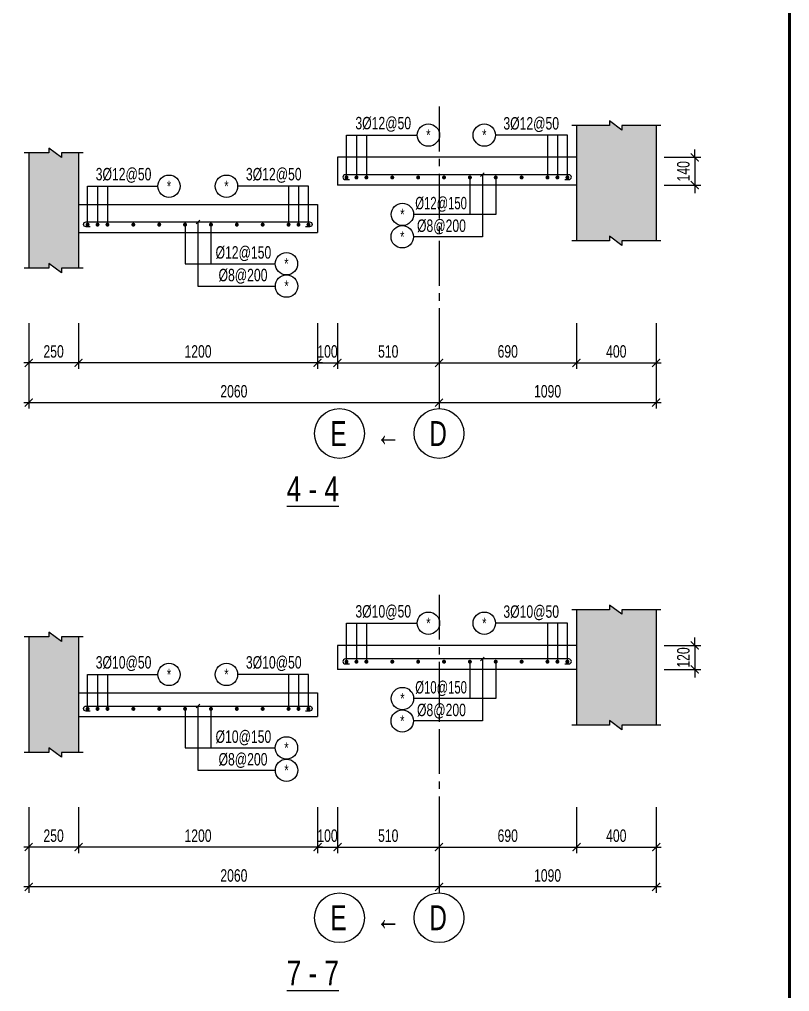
# Model space of a CAD drawing. Header units: millimetres. Extents: x -77370 to 109412, y -14880 to 214694.
# Drawn here: x 71767 to 79500, y 194605 to 204368 of the extents above; entities that cross this region are included whole.
import ezdxf
from ezdxf.enums import TextEntityAlignment as Align

# ---------------------------------------------------------------- set-up
doc = ezdxf.new("R2010")
doc.units = ezdxf.units.MM
doc.header["$LTSCALE"] = 300
doc.header["$MEASUREMENT"] = 0
doc.header["$PDMODE"] = 66
doc.linetypes.add('CENTER2', pattern=[1.125, 0.75, -0.125, 0.125, -0.125])
doc.layers.get('0').update_dxf_attribs({"linetype": 'CONTINUOUS'})
doc.layers.get('DEFPOINTS').update_dxf_attribs({"linetype": 'CONTINUOUS'})
for name, color, linetype in [('CDC-KHUNGTEN', 7, 'CONTINUOUS'), ('CDC.01.AXIS', 160, 'CENTER2'), ('CDC.02.DIM', 1, 'CONTINUOUS'), ('CDC.03.BORDER', 3, 'CONTINUOUS'), ('CDC.06.TEXT', 2, 'CONTINUOUS'), ('CDC.10.HATCH', 251, 'CONTINUOUS'), ('CDC.11.NOTE', 8, 'CONTINUOUS'), ('CDC.14.STEELNUM', 2, 'CONTINUOUS'), ('KCS_SNODE', 6, 'CONTINUOUS'), ('KCS_STEEL', 4, 'CONTINUOUS')]:
    doc.layers.add(name, color=color, linetype=linetype)
doc.styles.add('KCS_SMTEXT', font='arial.ttf', dxfattribs={"width": 0.7})
doc.dimstyles.new('KCS_DIM50 scale 2', dxfattribs={"dimscale": 50, "dimtxt": 2.5, "dimasz": 1.6, "dimexe": 1.2, "dimexo": 0, "dimgap": 1, "dimtad": 1, "dimdec": 0, "dimlfac": 0.5, "dimzin": 0, "dimdsep": 46, "dimtxsty": 'KCS_SMTEXT', "dimblk": 'ARCHTICK', "dimcen": 0, "dimdle": 1, "dimclrd": 256, "dimclre": 256, "dimclrt": 2, "dimadec": 0, "dimazin": 0, "dimtfac": 1, "dimtdec": 0, "dimtix": 1, "dimtmove": 2, "dimatfit": 3, "dimfxl": 1, "dimtolj": 1, "dimtzin": 0, "dimarcsym": 0})

# ---------------------------------------------------------------- blocks, each defined once
blk = doc.blocks.new('_ArchTick')
at = {"color": 0, "linetype": 'ByBlock', "const_width": 0.15}
blk.add_lwpolyline([(-0.5, -0.5), (0.5, 0.5)], dxfattribs=at)
blk = doc.blocks.new('*D1417')
at = {"layer": 'CDC.02.DIM', "lineweight": -2, "transparency": 16777216}
for p, q in [((71860.3, 201319.5), (71860.3, 200859.5)), ((72360.3, 201319.5), (72360.3, 200859.5)), ((72410.3, 200919.5), (71810.3, 200919.5))]:
    blk.add_line(p, q, dxfattribs=at)
at = {"layer": 'DEFPOINTS', "color": 0, "transparency": 16777216}
for p in [(71860.3, 201319.5), (72360.3, 201319.5), (71860.3, 200919.5)]:
    blk.add_point(p, dxfattribs=at)
at = {"layer": 'CDC.02.DIM', "lineweight": -2, "transparency": 16777216, "xscale": 80, "yscale": 80, "zscale": 80, "rotation": 180}
blk.add_blockref('_ArchTick', (71860.3, 200919.5), dxfattribs=at)
at = {"layer": 'CDC.02.DIM', "lineweight": -2, "transparency": 16777216, "xscale": 80, "yscale": 80, "zscale": 80}
blk.add_blockref('_ArchTick', (72360.3, 200919.5), dxfattribs=at)
at = {"layer": 'CDC.02.DIM', "color": 2, "transparency": 16777216, "insert": (72110.3, 201033.3), "char_height": 125, "attachment_point": 5, "style": 'KCS_SMTEXT'}
blk.add_mtext('\\A1;250', dxfattribs=at)
blk = doc.blocks.new('*D1383')
at = {"layer": 'CDC.02.DIM', "lineweight": -2, "transparency": 16777216}
for p, q in [((78240.4, 202983.7), (78607.9, 202983.7)), ((78547.9, 202983.7), (78547.9, 203063.7)), ((78547.9, 202983.7), (78547.9, 202703.7)), ((78240.4, 202703.7), (78607.9, 202703.7)), ((78547.9, 202703.7), (78547.9, 202623.7))]:
    blk.add_line(p, q, dxfattribs=at)
at = {"layer": 'DEFPOINTS', "color": 0, "transparency": 16777216}
for p in [(78240.4, 202983.7, 0), (78240.4, 202703.7, 0), (78547.9, 202703.7)]:
    blk.add_point(p, dxfattribs=at)
at = {"layer": 'CDC.02.DIM', "lineweight": -2, "transparency": 16777216, "xscale": 80, "yscale": 80, "zscale": 80}
for p, rotation in [((78547.9, 202983.7), 270), ((78547.9, 202703.7), 90)]:
    blk.add_blockref('_ArchTick', p, dxfattribs=dict(at, rotation=rotation))
at = {"layer": 'CDC.02.DIM', "color": 2, "transparency": 16777216, "insert": (78434.1, 202843.7), "char_height": 125, "attachment_point": 5, "rotation": 90, "style": 'KCS_SMTEXT'}
blk.add_mtext('\\A1;140', dxfattribs=at)
blk = doc.blocks.new('*D1384')
at = {"layer": 'CDC.02.DIM', "lineweight": -2, "transparency": 16777216}
for p, q in [((77360.3, 201319.5), (77360.3, 200859.5)), ((78160.3, 201319.5), (78160.3, 200859.5)), ((77310.3, 200919.5), (78210.3, 200919.5))]:
    blk.add_line(p, q, dxfattribs=at)
at = {"layer": 'DEFPOINTS', "color": 0, "transparency": 16777216}
for p in [(77360.3, 201319.5), (78160.3, 201319.5), (78160.3, 200919.5)]:
    blk.add_point(p, dxfattribs=at)
at = {"layer": 'CDC.02.DIM', "lineweight": -2, "transparency": 16777216, "xscale": 80, "yscale": 80, "zscale": 80, "rotation": 180}
blk.add_blockref('_ArchTick', (77360.3, 200919.5), dxfattribs=at)
at = {"layer": 'CDC.02.DIM', "lineweight": -2, "transparency": 16777216, "xscale": 80, "yscale": 80, "zscale": 80}
blk.add_blockref('_ArchTick', (78160.3, 200919.5), dxfattribs=at)
at = {"layer": 'CDC.02.DIM', "color": 2, "transparency": 16777216, "insert": (77760.3, 201033.3), "char_height": 125, "attachment_point": 5, "style": 'KCS_SMTEXT'}
blk.add_mtext('\\A1;400', dxfattribs=at)
blk = doc.blocks.new('*D1385')
at = {"layer": 'CDC.02.DIM', "lineweight": -2, "transparency": 16777216}
for p, q in [((74960.3, 201319.5), (74960.3, 200859.5)), ((75980.3, 201319.5), (75980.3, 200859.5)), ((74910.3, 200919.5), (76030.3, 200919.5))]:
    blk.add_line(p, q, dxfattribs=at)
at = {"layer": 'DEFPOINTS', "color": 0, "transparency": 16777216}
for p in [(74960.3, 201319.5), (75980.3, 201319.5), (75980.3, 200919.5)]:
    blk.add_point(p, dxfattribs=at)
at = {"layer": 'CDC.02.DIM', "lineweight": -2, "transparency": 16777216, "xscale": 80, "yscale": 80, "zscale": 80, "rotation": 180}
blk.add_blockref('_ArchTick', (74960.3, 200919.5), dxfattribs=at)
at = {"layer": 'CDC.02.DIM', "lineweight": -2, "transparency": 16777216, "xscale": 80, "yscale": 80, "zscale": 80}
blk.add_blockref('_ArchTick', (75980.3, 200919.5), dxfattribs=at)
at = {"layer": 'CDC.02.DIM', "color": 2, "transparency": 16777216, "insert": (75470.3, 201033.3), "char_height": 125, "attachment_point": 5, "style": 'KCS_SMTEXT'}
blk.add_mtext('\\A1;510', dxfattribs=at)
blk = doc.blocks.new('*D1386')
at = {"layer": 'CDC.02.DIM', "lineweight": -2, "transparency": 16777216}
for p, q in [((74760.3, 201319.5), (74760.3, 200859.5)), ((74960.3, 201319.5), (74960.3, 200859.5)), ((74760.3, 200919.5), (74680.3, 200919.5)), ((74760.3, 200919.5), (74960.3, 200919.5)), ((74960.3, 200919.5), (75040.3, 200919.5))]:
    blk.add_line(p, q, dxfattribs=at)
at = {"layer": 'DEFPOINTS', "color": 0, "transparency": 16777216}
for p in [(74760.3, 201319.5), (74960.3, 201319.5), (74960.3, 200919.5)]:
    blk.add_point(p, dxfattribs=at)
at = {"layer": 'CDC.02.DIM', "lineweight": -2, "transparency": 16777216, "xscale": 80, "yscale": 80, "zscale": 80}
blk.add_blockref('_ArchTick', (74760.3, 200919.5), dxfattribs=at)
at = {"layer": 'CDC.02.DIM', "lineweight": -2, "transparency": 16777216, "xscale": 80, "yscale": 80, "zscale": 80, "rotation": 180}
blk.add_blockref('_ArchTick', (74960.3, 200919.5), dxfattribs=at)
at = {"layer": 'CDC.02.DIM', "color": 2, "transparency": 16777216, "insert": (74860.3, 201033.3), "char_height": 125, "attachment_point": 5, "style": 'KCS_SMTEXT'}
blk.add_mtext('\\A1;100', dxfattribs=at)
blk = doc.blocks.new('*D1387')
at = {"layer": 'CDC.02.DIM', "lineweight": -2, "transparency": 16777216}
for p, q in [((72360.3, 201319.5), (72360.3, 200859.5)), ((74760.3, 201319.5), (74760.3, 200859.5)), ((74810.3, 200919.5), (72310.3, 200919.5))]:
    blk.add_line(p, q, dxfattribs=at)
at = {"layer": 'DEFPOINTS', "color": 0, "transparency": 16777216}
for p in [(72360.3, 201319.5), (74760.3, 201319.5), (72360.3, 200919.5)]:
    blk.add_point(p, dxfattribs=at)
at = {"layer": 'CDC.02.DIM', "lineweight": -2, "transparency": 16777216, "xscale": 80, "yscale": 80, "zscale": 80, "rotation": 180}
blk.add_blockref('_ArchTick', (72360.3, 200919.5), dxfattribs=at)
at = {"layer": 'CDC.02.DIM', "lineweight": -2, "transparency": 16777216, "xscale": 80, "yscale": 80, "zscale": 80}
blk.add_blockref('_ArchTick', (74760.3, 200919.5), dxfattribs=at)
at = {"layer": 'CDC.02.DIM', "color": 2, "transparency": 16777216, "insert": (73560.3, 201033.3), "char_height": 125, "attachment_point": 5, "style": 'KCS_SMTEXT'}
blk.add_mtext('\\A1;1200', dxfattribs=at)
blk = doc.blocks.new('*D1388')
at = {"layer": 'CDC.02.DIM', "lineweight": -2, "transparency": 16777216}
for p, q in [((71860.3, 201319.5), (71860.3, 200459.5)), ((75980.3, 201319.5), (75980.3, 200459.5)), ((76030.3, 200519.5), (71810.3, 200519.5))]:
    blk.add_line(p, q, dxfattribs=at)
at = {"layer": 'DEFPOINTS', "color": 0, "transparency": 16777216}
for p in [(71860.3, 201319.5), (75980.3, 201319.5), (71860.3, 200519.5)]:
    blk.add_point(p, dxfattribs=at)
at = {"layer": 'CDC.02.DIM', "lineweight": -2, "transparency": 16777216, "xscale": 80, "yscale": 80, "zscale": 80, "rotation": 180}
blk.add_blockref('_ArchTick', (71860.3, 200519.5), dxfattribs=at)
at = {"layer": 'CDC.02.DIM', "lineweight": -2, "transparency": 16777216, "xscale": 80, "yscale": 80, "zscale": 80}
blk.add_blockref('_ArchTick', (75980.3, 200519.5), dxfattribs=at)
at = {"layer": 'CDC.02.DIM', "color": 2, "transparency": 16777216, "insert": (73920.3, 200633.3), "char_height": 125, "attachment_point": 5, "style": 'KCS_SMTEXT'}
blk.add_mtext('\\A1;2060', dxfattribs=at)
blk = doc.blocks.new('*D1389')
at = {"layer": 'CDC.02.DIM', "lineweight": -2, "transparency": 16777216}
for p, q in [((75980.3, 201319.5), (75980.3, 200859.5)), ((77360.3, 201319.5), (77360.3, 200859.5)), ((75930.3, 200919.5), (77410.3, 200919.5))]:
    blk.add_line(p, q, dxfattribs=at)
at = {"layer": 'DEFPOINTS', "color": 0, "transparency": 16777216}
for p in [(75980.3, 201319.5), (77360.3, 201319.5), (77360.3, 200919.5)]:
    blk.add_point(p, dxfattribs=at)
at = {"layer": 'CDC.02.DIM', "lineweight": -2, "transparency": 16777216, "xscale": 80, "yscale": 80, "zscale": 80, "rotation": 180}
blk.add_blockref('_ArchTick', (75980.3, 200919.5), dxfattribs=at)
at = {"layer": 'CDC.02.DIM', "lineweight": -2, "transparency": 16777216, "xscale": 80, "yscale": 80, "zscale": 80}
blk.add_blockref('_ArchTick', (77360.3, 200919.5), dxfattribs=at)
at = {"layer": 'CDC.02.DIM', "color": 2, "transparency": 16777216, "insert": (76670.3, 201033.3), "char_height": 125, "attachment_point": 5, "style": 'KCS_SMTEXT'}
blk.add_mtext('\\A1;690', dxfattribs=at)
blk = doc.blocks.new('*D1390')
at = {"layer": 'CDC.02.DIM', "lineweight": -2, "transparency": 16777216}
for p, q in [((75980.3, 201319.5), (75980.3, 200459.5)), ((78160.3, 201319.5), (78160.3, 200459.5)), ((78210.3, 200519.5), (75930.3, 200519.5))]:
    blk.add_line(p, q, dxfattribs=at)
at = {"layer": 'DEFPOINTS', "color": 0, "transparency": 16777216}
for p in [(75980.3, 201319.5), (78160.3, 201319.5), (75980.3, 200519.5)]:
    blk.add_point(p, dxfattribs=at)
at = {"layer": 'CDC.02.DIM', "lineweight": -2, "transparency": 16777216, "xscale": 80, "yscale": 80, "zscale": 80, "rotation": 180}
blk.add_blockref('_ArchTick', (75980.3, 200519.5), dxfattribs=at)
at = {"layer": 'CDC.02.DIM', "lineweight": -2, "transparency": 16777216, "xscale": 80, "yscale": 80, "zscale": 80}
blk.add_blockref('_ArchTick', (78160.3, 200519.5), dxfattribs=at)
at = {"layer": 'CDC.02.DIM', "color": 2, "transparency": 16777216, "insert": (77070.3, 200633.3), "char_height": 125, "attachment_point": 5, "style": 'KCS_SMTEXT'}
blk.add_mtext('\\A1;1090', dxfattribs=at)
blk = doc.blocks.new('*D1032')
at = {"layer": 'CDC.02.DIM', "lineweight": -2, "transparency": 16777216}
for p, q in [((71860.3, 196456.5), (71860.3, 195996.5)), ((72360.3, 196456.5), (72360.3, 195996.5)), ((72410.3, 196056.5), (71810.3, 196056.5))]:
    blk.add_line(p, q, dxfattribs=at)
at = {"layer": 'DEFPOINTS', "color": 0, "transparency": 16777216}
for p in [(71860.3, 196456.5), (72360.3, 196456.5), (71860.3, 196056.5)]:
    blk.add_point(p, dxfattribs=at)
at = {"layer": 'CDC.02.DIM', "lineweight": -2, "transparency": 16777216, "xscale": 80, "yscale": 80, "zscale": 80, "rotation": 180}
blk.add_blockref('_ArchTick', (71860.3, 196056.5), dxfattribs=at)
at = {"layer": 'CDC.02.DIM', "lineweight": -2, "transparency": 16777216, "xscale": 80, "yscale": 80, "zscale": 80}
blk.add_blockref('_ArchTick', (72360.3, 196056.5), dxfattribs=at)
at = {"layer": 'CDC.02.DIM', "color": 2, "transparency": 16777216, "insert": (72110.3, 196170.3), "char_height": 125, "attachment_point": 5, "style": 'KCS_SMTEXT'}
blk.add_mtext('\\A1;250', dxfattribs=at)
blk = doc.blocks.new('*D1034')
at = {"layer": 'CDC.02.DIM', "lineweight": -2, "transparency": 16777216}
for p, q in [((78547.9, 198080.7), (78547.9, 198160.7)), ((78240.4, 198080.7), (78607.9, 198080.7)), ((78547.9, 198080.7), (78547.9, 197840.7)), ((78240.4, 197840.7), (78607.9, 197840.7)), ((78547.9, 197840.7), (78547.9, 197760.7))]:
    blk.add_line(p, q, dxfattribs=at)
at = {"layer": 'DEFPOINTS', "color": 0, "transparency": 16777216}
for p in [(78240.4, 198080.7, 0), (78240.4, 197840.7, 0), (78547.9, 197840.7)]:
    blk.add_point(p, dxfattribs=at)
at = {"layer": 'CDC.02.DIM', "lineweight": -2, "transparency": 16777216, "xscale": 80, "yscale": 80, "zscale": 80}
for p, rotation in [((78547.9, 198080.7), 270), ((78547.9, 197840.7), 90)]:
    blk.add_blockref('_ArchTick', p, dxfattribs=dict(at, rotation=rotation))
at = {"layer": 'CDC.02.DIM', "color": 2, "transparency": 16777216, "insert": (78434.1, 197960.7), "char_height": 125, "attachment_point": 5, "rotation": 90, "style": 'KCS_SMTEXT'}
blk.add_mtext('\\A1;120', dxfattribs=at)
blk = doc.blocks.new('*D1035')
at = {"layer": 'CDC.02.DIM', "lineweight": -2, "transparency": 16777216}
for p, q in [((77360.3, 196456.5), (77360.3, 195996.5)), ((78160.3, 196456.5), (78160.3, 195996.5)), ((77310.3, 196056.5), (78210.3, 196056.5))]:
    blk.add_line(p, q, dxfattribs=at)
at = {"layer": 'DEFPOINTS', "color": 0, "transparency": 16777216}
for p in [(77360.3, 196456.5), (78160.3, 196456.5), (78160.3, 196056.5)]:
    blk.add_point(p, dxfattribs=at)
at = {"layer": 'CDC.02.DIM', "lineweight": -2, "transparency": 16777216, "xscale": 80, "yscale": 80, "zscale": 80, "rotation": 180}
blk.add_blockref('_ArchTick', (77360.3, 196056.5), dxfattribs=at)
at = {"layer": 'CDC.02.DIM', "lineweight": -2, "transparency": 16777216, "xscale": 80, "yscale": 80, "zscale": 80}
blk.add_blockref('_ArchTick', (78160.3, 196056.5), dxfattribs=at)
at = {"layer": 'CDC.02.DIM', "color": 2, "transparency": 16777216, "insert": (77760.3, 196170.3), "char_height": 125, "attachment_point": 5, "style": 'KCS_SMTEXT'}
blk.add_mtext('\\A1;400', dxfattribs=at)
blk = doc.blocks.new('*D1036')
at = {"layer": 'CDC.02.DIM', "lineweight": -2, "transparency": 16777216}
for p, q in [((74960.3, 196456.5), (74960.3, 195996.5)), ((75980.3, 196456.5), (75980.3, 195996.5)), ((74910.3, 196056.5), (76030.3, 196056.5))]:
    blk.add_line(p, q, dxfattribs=at)
at = {"layer": 'DEFPOINTS', "color": 0, "transparency": 16777216}
for p in [(74960.3, 196456.5), (75980.3, 196456.5), (75980.3, 196056.5)]:
    blk.add_point(p, dxfattribs=at)
at = {"layer": 'CDC.02.DIM', "lineweight": -2, "transparency": 16777216, "xscale": 80, "yscale": 80, "zscale": 80, "rotation": 180}
blk.add_blockref('_ArchTick', (74960.3, 196056.5), dxfattribs=at)
at = {"layer": 'CDC.02.DIM', "lineweight": -2, "transparency": 16777216, "xscale": 80, "yscale": 80, "zscale": 80}
blk.add_blockref('_ArchTick', (75980.3, 196056.5), dxfattribs=at)
at = {"layer": 'CDC.02.DIM', "color": 2, "transparency": 16777216, "insert": (75470.3, 196170.3), "char_height": 125, "attachment_point": 5, "style": 'KCS_SMTEXT'}
blk.add_mtext('\\A1;510', dxfattribs=at)
blk = doc.blocks.new('*D1037')
at = {"layer": 'CDC.02.DIM', "lineweight": -2, "transparency": 16777216}
for p, q in [((74760.3, 196456.5), (74760.3, 195996.5)), ((74960.3, 196456.5), (74960.3, 195996.5)), ((74760.3, 196056.5), (74680.3, 196056.5)), ((74760.3, 196056.5), (74960.3, 196056.5)), ((74960.3, 196056.5), (75040.3, 196056.5))]:
    blk.add_line(p, q, dxfattribs=at)
at = {"layer": 'DEFPOINTS', "color": 0, "transparency": 16777216}
for p in [(74760.3, 196456.5), (74960.3, 196456.5), (74960.3, 196056.5)]:
    blk.add_point(p, dxfattribs=at)
at = {"layer": 'CDC.02.DIM', "lineweight": -2, "transparency": 16777216, "xscale": 80, "yscale": 80, "zscale": 80}
blk.add_blockref('_ArchTick', (74760.3, 196056.5), dxfattribs=at)
at = {"layer": 'CDC.02.DIM', "lineweight": -2, "transparency": 16777216, "xscale": 80, "yscale": 80, "zscale": 80, "rotation": 180}
blk.add_blockref('_ArchTick', (74960.3, 196056.5), dxfattribs=at)
at = {"layer": 'CDC.02.DIM', "color": 2, "transparency": 16777216, "insert": (74860.3, 196170.3), "char_height": 125, "attachment_point": 5, "style": 'KCS_SMTEXT'}
blk.add_mtext('\\A1;100', dxfattribs=at)
blk = doc.blocks.new('*D1038')
at = {"layer": 'CDC.02.DIM', "lineweight": -2, "transparency": 16777216}
for p, q in [((72360.3, 196456.5), (72360.3, 195996.5)), ((74760.3, 196456.5), (74760.3, 195996.5)), ((74810.3, 196056.5), (72310.3, 196056.5))]:
    blk.add_line(p, q, dxfattribs=at)
at = {"layer": 'DEFPOINTS', "color": 0, "transparency": 16777216}
for p in [(72360.3, 196456.5), (74760.3, 196456.5), (72360.3, 196056.5)]:
    blk.add_point(p, dxfattribs=at)
at = {"layer": 'CDC.02.DIM', "lineweight": -2, "transparency": 16777216, "xscale": 80, "yscale": 80, "zscale": 80, "rotation": 180}
blk.add_blockref('_ArchTick', (72360.3, 196056.5), dxfattribs=at)
at = {"layer": 'CDC.02.DIM', "lineweight": -2, "transparency": 16777216, "xscale": 80, "yscale": 80, "zscale": 80}
blk.add_blockref('_ArchTick', (74760.3, 196056.5), dxfattribs=at)
at = {"layer": 'CDC.02.DIM', "color": 2, "transparency": 16777216, "insert": (73560.3, 196170.3), "char_height": 125, "attachment_point": 5, "style": 'KCS_SMTEXT'}
blk.add_mtext('\\A1;1200', dxfattribs=at)
blk = doc.blocks.new('*D1039')
at = {"layer": 'CDC.02.DIM', "lineweight": -2, "transparency": 16777216}
for p, q in [((71860.3, 196456.5), (71860.3, 195596.5)), ((75980.3, 196456.5), (75980.3, 195596.5)), ((76030.3, 195656.5), (71810.3, 195656.5))]:
    blk.add_line(p, q, dxfattribs=at)
at = {"layer": 'DEFPOINTS', "color": 0, "transparency": 16777216}
for p in [(71860.3, 196456.5), (75980.3, 196456.5), (71860.3, 195656.5)]:
    blk.add_point(p, dxfattribs=at)
at = {"layer": 'CDC.02.DIM', "lineweight": -2, "transparency": 16777216, "xscale": 80, "yscale": 80, "zscale": 80, "rotation": 180}
blk.add_blockref('_ArchTick', (71860.3, 195656.5), dxfattribs=at)
at = {"layer": 'CDC.02.DIM', "lineweight": -2, "transparency": 16777216, "xscale": 80, "yscale": 80, "zscale": 80}
blk.add_blockref('_ArchTick', (75980.3, 195656.5), dxfattribs=at)
at = {"layer": 'CDC.02.DIM', "color": 2, "transparency": 16777216, "insert": (73920.3, 195770.3), "char_height": 125, "attachment_point": 5, "style": 'KCS_SMTEXT'}
blk.add_mtext('\\A1;2060', dxfattribs=at)
blk = doc.blocks.new('*D1042')
at = {"layer": 'CDC.02.DIM', "lineweight": -2, "transparency": 16777216}
for p, q in [((75980.3, 196456.5), (75980.3, 195996.5)), ((77360.3, 196456.5), (77360.3, 195996.5)), ((75930.3, 196056.5), (77410.3, 196056.5))]:
    blk.add_line(p, q, dxfattribs=at)
at = {"layer": 'DEFPOINTS', "color": 0, "transparency": 16777216}
for p in [(75980.3, 196456.5), (77360.3, 196456.5), (77360.3, 196056.5)]:
    blk.add_point(p, dxfattribs=at)
at = {"layer": 'CDC.02.DIM', "lineweight": -2, "transparency": 16777216, "xscale": 80, "yscale": 80, "zscale": 80, "rotation": 180}
blk.add_blockref('_ArchTick', (75980.3, 196056.5), dxfattribs=at)
at = {"layer": 'CDC.02.DIM', "lineweight": -2, "transparency": 16777216, "xscale": 80, "yscale": 80, "zscale": 80}
blk.add_blockref('_ArchTick', (77360.3, 196056.5), dxfattribs=at)
at = {"layer": 'CDC.02.DIM', "color": 2, "transparency": 16777216, "insert": (76670.3, 196170.3), "char_height": 125, "attachment_point": 5, "style": 'KCS_SMTEXT'}
blk.add_mtext('\\A1;690', dxfattribs=at)
blk = doc.blocks.new('*D1043')
at = {"layer": 'CDC.02.DIM', "lineweight": -2, "transparency": 16777216}
for p, q in [((75980.3, 196456.5), (75980.3, 195596.5)), ((78160.3, 196456.5), (78160.3, 195596.5)), ((78210.3, 195656.5), (75930.3, 195656.5))]:
    blk.add_line(p, q, dxfattribs=at)
at = {"layer": 'DEFPOINTS', "color": 0, "transparency": 16777216}
for p in [(75980.3, 196456.5), (78160.3, 196456.5), (75980.3, 195656.5)]:
    blk.add_point(p, dxfattribs=at)
at = {"layer": 'CDC.02.DIM', "lineweight": -2, "transparency": 16777216, "xscale": 80, "yscale": 80, "zscale": 80, "rotation": 180}
blk.add_blockref('_ArchTick', (75980.3, 195656.5), dxfattribs=at)
at = {"layer": 'CDC.02.DIM', "lineweight": -2, "transparency": 16777216, "xscale": 80, "yscale": 80, "zscale": 80}
blk.add_blockref('_ArchTick', (78160.3, 195656.5), dxfattribs=at)
at = {"layer": 'CDC.02.DIM', "color": 2, "transparency": 16777216, "insert": (77070.3, 195770.3), "char_height": 125, "attachment_point": 5, "style": 'KCS_SMTEXT'}
blk.add_mtext('\\A1;1090', dxfattribs=at)
blk = doc.blocks.new('Khung tên chuẩn')
at = {"layer": 'CDC-KHUNGTEN', "color": 255, "lineweight": 60}
blk.add_lwpolyline([(74900, 1400), (74900, 58000), (3300, 58000), (3300, 1400), (74900, 1400)], close=True, dxfattribs=at)

msp = doc.modelspace()

# ---------------------------------------------------------------- hatches: boundary and pattern name
at = {"layer": 'CDC.10.HATCH'}
h = msp.add_hatch(dxfattribs=at)
h.set_pattern_fill('BETONG', color=256, scale=30, style=0, pattern_type=2)
h.set_pattern_definition([(50, (-2281409.65, 1604793.4), (215.178055, -18.82564), [22.5, -247.5]), (355, (-2281409.65, 1604793.4), (-41.6254, 225.65764), [18, -198]), (100.4514, (-2281391.72, 1604791.83), (173.552815, 206.831863), [19.122057, -210.342634]), (46.1842, (-2281409.65, 1604853.4), (320.172315, -49.655704), [33.75, -371.25]), (96.6356, (-2281382.97, 1604849.26), (280.39881, 292.23536), [28.683086, -315.5139]), (351.1842, (-2281409.65, 1604853.4), (280.398584, 292.23558), [27, -297]), (21, (-2281379.65, 1604838.4), (179.072116, -120.785667), [22.5, -247.5]), (226, (-2281379.65, 1604838.4), (201.564637, -109.661943), [18, -198]), (71.4514, (-2281364.73, 1604828.33), (252.066789, 96.759149), [19.122057, -210.342634]), (67.5, (-2281409.65, 1604793.4), (-46.774855, 88.3123386), [0, -195.6, 0, -201, 0, -198.75]), (4.5, (-2281409.65, 1604793.4), (85.005277, 114.0309566), [0, -114.6, 0, -191.1, 0, -75.75]), (327.5, (-2281476.55, 1604793.4), (160.1467309, -6.7664615), [0, -75, 0, -234, 0, -310.5]), (317.5, (-2281506.55, 1604793.4), (174.955851, 30.031495), [0, -97.5, 0, -155.4, 0, -220.5]), (315, (-2281409.65, 1604793.4), (90.1561146, 90.1561146), []), (315, (-2281409.65, 1604830.15), (90.1561146, 90.1561146), [])])
h.paths.add_polyline_path([(71860.3, 201869.8), (72063.5, 201869.8), (72063.5, 201916.7), (72188.5, 201823), (72188.5, 201869.8), (72360.3, 201869.8), (72360.3, 203029.8), (72188.5, 203029.8), (72188.5, 202983), (72063.5, 203076.7), (72063.5, 203029.8), (71860.3, 203029.8)])
h.paths.add_polyline_path([(77816, 203256.9), (77691, 203350.6), (77691, 203303.7), (77360.3, 203303.7), (77360.3, 202143.7), (77691, 202143.7), (77691, 202190.6), (77816, 202096.9), (77816, 202143.7), (78160.3, 202143.7), (78160.3, 203303.7), (77816, 203303.7)])
h = msp.add_hatch(dxfattribs=at)
h.set_pattern_fill('BETONG', color=256, scale=30, style=0, pattern_type=2)
h.set_pattern_definition([(50, (-2260514.5, 1599840.79), (215.178055, -18.82564), [22.5, -247.5]), (355, (-2260514.5, 1599840.8), (-41.6254, 225.65764), [18, -198]), (100.4514, (-2260496.56, 1599839.22), (173.552815, 206.831863), [19.122057, -210.342634]), (46.1842, (-2260514.5, 1599900.8), (320.172315, -49.655704), [33.75, -371.25]), (96.6356, (-2260487.8, 1599896.65), (280.39881, 292.23536), [28.683086, -315.5139]), (351.1842, (-2260514.5, 1599900.8), (280.398584, 292.23558), [27, -297]), (21, (-2260484.5, 1599885.79), (179.072116, -120.785667), [22.5, -247.5]), (226, (-2260484.5, 1599885.8), (201.564637, -109.661943), [18, -198]), (71.4514, (-2260469.57, 1599875.73), (252.066789, 96.759149), [19.122057, -210.342634]), (67.5, (-2260514.5, 1599840.79), (-46.774855, 88.3123386), [0, -195.6, 0, -201, 0, -198.75]), (4.5, (-2260514.5, 1599840.79), (85.005277, 114.0309566), [0, -114.6, 0, -191.1, 0, -75.75]), (327.5, (-2260581.4, 1599840.79), (160.1467309, -6.7664615), [0, -75, 0, -234, 0, -310.5]), (317.5, (-2260611.4, 1599840.79), (174.955851, 30.031495), [0, -97.5, 0, -155.4, 0, -220.5]), (315, (-2260514.5, 1599840.79), (90.1561146, 90.1561146), []), (315, (-2260514.5, 1599877.54), (90.1561146, 90.1561146), [])])
h.paths.add_polyline_path([(72360.3, 198166.8), (72188.5, 198166.8), (72188.5, 198120), (72063.5, 198213.7), (72063.5, 198166.8), (71860.3, 198166.8), (71860.3, 197006.8), (72063.5, 197006.8), (72063.5, 197053.7), (72188.5, 196960), (72188.5, 197006.8), (72360.3, 197006.8)])
h.paths.add_polyline_path([(78160.3, 198440.7), (77816, 198440.7), (77816, 198393.9), (77691, 198487.6), (77691, 198440.7), (77360.3, 198440.7), (77360.3, 197280.7), (77691, 197280.7), (77691, 197327.6), (77816, 197233.9), (77816, 197280.7), (78160.3, 197280.7)])

# ---------------------------------------------------------------- linework, layer by layer
at = {"layer": 'CDC.01.AXIS', "ltscale": 2}
for p, q in [((75980.3, 203493.7, 0), (75980.3, 201156, 0)), ((75980.3, 198590.7, 0), (75980.3, 196293, 0))]:
    msp.add_line(p, q, dxfattribs=at)
at = {"layer": 'CDC.02.DIM'}
for centre in [(74980.3, 200209.5, 0), (75980.3, 200209.5, 0), (74980.3, 195346.5, 0), (75980.3, 195346.5, 0)]:
    msp.add_circle(centre, 250, dxfattribs=at)
at = {"layer": 'CDC.03.BORDER'}
for p, q in [((77360.3, 203303.7, 0), (77360.3, 202143.7, 0)), ((78160.3, 203303.7, 0), (78160.3, 202143.7, 0)), ((71860.3, 203029.8, 0), (71860.3, 201869.8, 0)), ((72360.3, 203029.8, 0), (72360.3, 201869.8, 0)), ((77360.3, 202983.7, 0), (74960.3, 202983.7, 0)), ((74960.3, 202983.7, 0), (74960.3, 202703.7, 0)), ((77360.3, 202703.7, 0), (74960.3, 202703.7, 0)), ((72360.3, 202509.8, 0), (74760.3, 202509.8, 0)), ((74760.3, 202509.8, 0), (74760.3, 202229.8, 0)), ((72360.3, 202229.8, 0), (74760.3, 202229.8, 0)), ((77360.3, 198440.7, 0), (77360.3, 197280.7, 0)), ((78160.3, 198440.7, 0), (78160.3, 197280.7, 0)), ((71860.3, 198166.8, 0), (71860.3, 197006.8, 0)), ((72360.3, 198166.8, 0), (72360.3, 197006.8, 0)), ((77360.3, 198080.7, 0), (74960.3, 198080.7, 0)), ((74960.3, 198080.7, 0), (74960.3, 197840.7, 0)), ((77360.3, 197840.7, 0), (74960.3, 197840.7, 0)), ((72360.3, 197606.8, 0), (74760.3, 197606.8, 0)), ((74760.3, 197606.8, 0), (74760.3, 197366.8, 0)), ((72360.3, 197366.8, 0), (74760.3, 197366.8, 0))]:
    msp.add_line(p, q, dxfattribs=at)
at = {"layer": 'CDC.11.NOTE'}
for p, q in [((76416.4, 202808.8, 0), (76416.4, 202185.7, 0)), ((76549.9, 202781.3, 0), (76549.9, 202410.7, 0)), ((76549.9, 202410.7, 0), (75725.1, 202410.7, 0)), ((73430.4, 202307.4, 0), (73430.4, 201915.3, 0)), ((73559.2, 202334.9, 0), (73559.2, 201690.3, 0)), ((76416.4, 202185.7, 0), (75723.9, 202185.7, 0)), ((73430.4, 201915.3, 0), (74335.4, 201915.3, 0)), ((73559.2, 201690.3, 0), (74336.9, 201690.3, 0)), ((76416.4, 197945.8, 0), (76416.4, 197322.7, 0)), ((76549.9, 197918.3, 0), (76549.9, 197547.7, 0)), ((76549.9, 197547.7, 0), (75725.1, 197547.7, 0)), ((73430.4, 197444.4, 0), (73430.4, 197052.3, 0)), ((73559.2, 197471.9, 0), (73559.2, 196827.3, 0)), ((76416.4, 197322.7, 0), (75723.9, 197322.7, 0)), ((73430.4, 197052.3, 0), (74335.4, 197052.3, 0)), ((73559.2, 196827.3, 0), (74336.9, 196827.3, 0))]:
    msp.add_line(p, q, dxfattribs=at)
at = {"layer": 'CDC.11.NOTE', "color": 1, "elevation": 0}
for points in [[(78207.1, 203303.7), (77816, 203303.7), (77816, 203256.9), (77691, 203350.6), (77691, 203303.7), (77313.4, 203303.7)], [(72407.1, 203029.8), (72188.5, 203029.8), (72188.5, 202983), (72063.5, 203076.7), (72063.5, 203029.8), (71813.4, 203029.8)], [(78207.1, 202143.7), (77816, 202143.7), (77816, 202096.9), (77691, 202190.6), (77691, 202143.7), (77313.4, 202143.7)], [(72407.1, 201869.8), (72188.5, 201869.8), (72188.5, 201823), (72063.5, 201916.7), (72063.5, 201869.8), (71813.4, 201869.8)], [(78207.1, 198440.7), (77816, 198440.7), (77816, 198393.9), (77691, 198487.6), (77691, 198440.7), (77313.4, 198440.7)], [(72407.1, 198166.8), (72188.5, 198166.8), (72188.5, 198120), (72063.5, 198213.7), (72063.5, 198166.8), (71813.4, 198166.8)], [(78207.1, 197280.7), (77816, 197280.7), (77816, 197233.9), (77691, 197327.6), (77691, 197280.7), (77313.4, 197280.7)], [(72407.1, 197006.8), (72188.5, 197006.8), (72188.5, 196960), (72063.5, 197053.7), (72063.5, 197006.8), (71813.4, 197006.8)]]:
    msp.add_lwpolyline(points, dxfattribs=at)
at = {"layer": 'CDC.11.NOTE', "elevation": 0}
for points in [[(75051.2, 202781.3), (75051.2, 203207.3), (75761.1, 203207.3)], [(75151.2, 203207.3), (75151.2, 202781.3)], [(75251.2, 203207.3), (75251.2, 202781.3)], [(77269.3, 202781.3), (77269.3, 203207.3), (76547.3, 203207.3)], [(77069.3, 203207.3), (77069.3, 202781.3)], [(77169.3, 203207.3), (77169.3, 202781.3)], [(76290.1, 202781.3), (76290.1, 202410.7)], [(72451.2, 202307.4), (72451.2, 202693.4), (73156.4, 202693.4)], [(72551.2, 202693.4), (72551.2, 202307.4)], [(72651.2, 202693.4), (72651.2, 202307.4)], [(74669.3, 202307.4), (74669.3, 202693.4), (73957.9, 202693.4)], [(74469.3, 202693.4), (74469.3, 202307.4)], [(74569.3, 202693.4), (74569.3, 202307.4)], [(73690.1, 202307.4), (73690.1, 201915.3)], [(75051.2, 197918.3), (75051.2, 198304.3), (75761.1, 198304.3)], [(75151.2, 198304.3), (75151.2, 197918.3)], [(75251.2, 198304.3), (75251.2, 197918.3)], [(77269.3, 197918.3), (77269.3, 198304.3), (76547.3, 198304.3)], [(77069.3, 198304.3), (77069.3, 197918.3)], [(77169.3, 198304.3), (77169.3, 197918.3)], [(76290.1, 197918.3), (76290.1, 197547.7)], [(72451.2, 197444.4), (72451.2, 197790.4), (73156.4, 197790.4)], [(72551.2, 197790.4), (72551.2, 197444.4)], [(72651.2, 197790.4), (72651.2, 197444.4)], [(74669.3, 197444.4), (74669.3, 197790.4), (73957.9, 197790.4)], [(74469.3, 197790.4), (74469.3, 197444.4)], [(74569.3, 197790.4), (74569.3, 197444.4)], [(73690.1, 197444.4), (73690.1, 197052.3)]]:
    msp.add_lwpolyline(points, dxfattribs=at)
at = {"layer": 'CDC.11.NOTE', "color": 3, "elevation": 0}
for points in [[(76435, 202827.4), (76397.8, 202790.3)], [(73540.7, 202316.4), (73577.8, 202353.5)], [(76435, 197964.4), (76397.8, 197927.3)], [(73540.7, 197453.4), (73577.8, 197490.5)]]:
    msp.add_lwpolyline(points, dxfattribs=at)
at = {"layer": 'CDC.14.STEELNUM', "color": 8}
for centre in [(75873.6, 203207.3, 0), (76434.8, 203207.3, 0), (73268.9, 202693.4, 0), (73845.4, 202693.4, 0), (75612.6, 202410.7, 0), (75611.4, 202185.7, 0), (74447.9, 201915.3, 0), (74449.4, 201690.3, 0), (75873.6, 198304.3, 0), (76434.8, 198304.3, 0), (73268.9, 197790.4, 0), (73845.4, 197790.4, 0), (75612.6, 197547.7, 0), (75611.4, 197322.7, 0), (74447.9, 197052.3, 0), (74449.4, 196827.3, 0)]:
    msp.add_circle(centre, 112.5, dxfattribs=at)
at = {"layer": 'KCS_SNODE', "const_width": 20, "elevation": 0}
for points in [[(75061.2, 202780.8, -1), (75041.2, 202781.7, -1)], [(75041.2, 202780.6, 1), (75061.1, 202781.6, 1)], [(75161.2, 202780.8, -1), (75141.2, 202781.7, -1)], [(75261.2, 202780.8, -1), (75241.2, 202781.7, -1)], [(75520.9, 202780.8, -1), (75500.9, 202781.7, -1)], [(75780.7, 202780.8, -1), (75760.7, 202781.7, -1)], [(76040.4, 202780.8, -1), (76020.4, 202781.7, -1)], [(76300.1, 202780.8, -1), (76280.1, 202781.7, -1)], [(76559.9, 202780.8, -1), (76539.9, 202781.7, -1)], [(76819.6, 202780.8, -1), (76799.6, 202781.7, -1)], [(77059.3, 202780.8, 1), (77079.3, 202781.7, 1)], [(77159.3, 202780.8, 1), (77179.3, 202781.7, 1)], [(77259.3, 202780.8, 1), (77279.3, 202781.7, 1)], [(72461.2, 202306.9, -1), (72441.2, 202307.8, -1)], [(72561.2, 202306.9, -1), (72541.2, 202307.8, -1)], [(72661.2, 202306.9, -1), (72641.2, 202307.8, -1)], [(72920.9, 202306.9, -1), (72900.9, 202307.8, -1)], [(73180.7, 202306.9, -1), (73160.7, 202307.8, -1)], [(73440.4, 202306.9, -1), (73420.4, 202307.8, -1)], [(73700.1, 202306.9, -1), (73680.1, 202307.8, -1)], [(73959.9, 202306.9, -1), (73939.9, 202307.8, -1)], [(74219.6, 202306.9, -1), (74199.6, 202307.8, -1)], [(74459.3, 202306.9, 1), (74479.3, 202307.8, 1)], [(74559.3, 202306.9, 1), (74579.3, 202307.8, 1)], [(74659.3, 202306.9, 1), (74679.3, 202307.8, 1)], [(74679.4, 202306.7, -1), (74659.4, 202307.7, -1)], [(75061.2, 197917.8, -1), (75041.2, 197918.7, -1)], [(75041.2, 197917.6, 1), (75061.1, 197918.6, 1)], [(75161.2, 197917.8, -1), (75141.2, 197918.7, -1)], [(75261.2, 197917.8, -1), (75241.2, 197918.7, -1)], [(75520.9, 197917.8, -1), (75500.9, 197918.7, -1)], [(75780.7, 197917.8, -1), (75760.7, 197918.7, -1)], [(76040.4, 197917.8, -1), (76020.4, 197918.7, -1)], [(76300.1, 197917.8, -1), (76280.1, 197918.7, -1)], [(76559.9, 197917.8, -1), (76539.9, 197918.7, -1)], [(76819.6, 197917.8, -1), (76799.6, 197918.7, -1)], [(77059.3, 197917.8, 1), (77079.3, 197918.7, 1)], [(77159.3, 197917.8, 1), (77179.3, 197918.7, 1)], [(77259.3, 197917.8, 1), (77279.3, 197918.7, 1)], [(72461.2, 197443.9, -1), (72441.2, 197444.8, -1)], [(72561.2, 197443.9, -1), (72541.2, 197444.8, -1)], [(72661.2, 197443.9, -1), (72641.2, 197444.8, -1)], [(72920.9, 197443.9, -1), (72900.9, 197444.8, -1)], [(73180.7, 197443.9, -1), (73160.7, 197444.8, -1)], [(73440.4, 197443.9, -1), (73420.4, 197444.8, -1)], [(73700.1, 197443.9, -1), (73680.1, 197444.8, -1)], [(73959.9, 197443.9, -1), (73939.9, 197444.8, -1)], [(74219.6, 197443.9, -1), (74199.6, 197444.8, -1)], [(74459.3, 197443.9, 1), (74479.3, 197444.8, 1)], [(74559.3, 197443.9, 1), (74579.3, 197444.8, 1)], [(74659.3, 197443.9, 1), (74679.3, 197444.8, 1)], [(74679.4, 197443.7, -1), (74659.4, 197444.7, -1)]]:
    msp.add_lwpolyline(points, format="xyb", close=True, dxfattribs=at)
at = {"layer": 'KCS_STEEL', "elevation": 0}
for points in [[(77242.5, 202759.3), (77284.4, 202759.3, 1), (77284.4, 202808.8), (75039.8, 202808.8, 1), (75039.8, 202759.3), (75081.1, 202759.3)], [(72478, 202285.4), (72436.1, 202285.4, -1), (72436.1, 202334.9), (74680.7, 202334.9, -1), (74680.7, 202285.4), (74639.4, 202285.4)], [(77242.5, 197896.3), (77284.4, 197896.3, 1), (77284.4, 197945.8), (75039.8, 197945.8, 1), (75039.8, 197896.3), (75081.1, 197896.3)], [(72478, 197422.4), (72436.1, 197422.4, -1), (72436.1, 197471.9), (74680.7, 197471.9, -1), (74680.7, 197422.4), (74639.4, 197422.4)]]:
    msp.add_lwpolyline(points, format="xyb", dxfattribs=at)

# ---------------------------------------------------------------- block references
at = {"xscale": 0.5000000002619345, "yscale": 0.5000000002619345, "zscale": 0.5000000002619345}
msp.add_blockref('Khung tên chuẩn', (42050, 184994.5), dxfattribs=at)

# ---------------------------------------------------------------- texts
at = {"layer": 'CDC.02.DIM', "color": 4, "style": 'KCS_SMTEXT', "width": 0.7}
for s, p in [('E', (74970.8, 200209.5, 0)), ('D', (75970.8, 200209.5, 0)), ('←', (75470.8, 200209.5, 0)), ('E', (74970.8, 195346.5, 0)), ('D', (75970.8, 195346.5, 0)), ('←', (75470.8, 195346.5, 0))]:
    msp.add_text(s, height=250, dxfattribs=at).set_placement(p, align=Align.MIDDLE)
at = {"layer": 'CDC.06.TEXT', "color": 2, "linetype": 'ByBlock', "style": 'KCS_SMTEXT'}
for s, width, p in [('3%%C12@50', 0.7, (75140.7, 203327.2, 0)), ('3%%C12@50', 0.7, (76626.5, 203324.7, 0)), ('3%%C12@50', 0.7, (72533.2, 202814.6, 0)), ('3%%C12@50', 0.7, (74041.3, 202814.6, 0)), ('%%C12@150', 0.65, (75741.6, 202523.9, 0)), ('%%C8@200', 0.7, (75759.1, 202296.9, 0)), ('%%C12@150', 0.7, (73736.5, 202028.5, 0)), ('%%C8@200', 0.7, (73766.6, 201801.5, 0)), ('3%%C10@50', 0.7, (75140.7, 198424.2, 0)), ('3%%C10@50', 0.7, (76626.5, 198421.7, 0)), ('3%%C10@50', 0.7, (72533.2, 197911.6, 0)), ('3%%C10@50', 0.7, (74041.3, 197911.6, 0)), ('%%C10@150', 0.65, (75741.6, 197660.9, 0)), ('%%C8@200', 0.7, (75759.1, 197433.9, 0)), ('%%C10@150', 0.7, (73736.5, 197165.5, 0)), ('%%C8@200', 0.7, (73766.6, 196938.5, 0))]:
    msp.add_text(s, height=125, dxfattribs=dict(at, width=width)).set_placement(p, align=Align.MIDDLE_LEFT)
at = {"layer": 'CDC.06.TEXT', "color": 4, "style": 'KCS_SMTEXT', "width": 0.75}
for s, p in [('%%U4 - 4', (74713.2, 199654.4, 0)), ('%%U7 - 7', (74713.2, 194791.4, 0))]:
    msp.add_text(s, height=250, dxfattribs=at).set_placement(p, align=Align.MIDDLE)
at = {"layer": 'CDC.14.STEELNUM', "style": 'KCS_SMTEXT', "width": 0.7}
for p in [(75873.6, 203207.3, 0), (76434.8, 203207.3, 0), (73268.9, 202693.4, 0), (73845.4, 202693.4, 0), (75612.6, 202410.7, 0), (75611.4, 202185.7, 0), (74447.9, 201915.3, 0), (74449.4, 201690.3, 0), (75873.6, 198304.3, 0), (76434.8, 198304.3, 0), (73268.9, 197790.4, 0), (73845.4, 197790.4, 0), (75612.6, 197547.7, 0), (75611.4, 197322.7, 0), (74447.9, 197052.3, 0), (74449.4, 196827.3, 0)]:
    msp.add_text('*', height=112.5, dxfattribs=at).set_placement(p, align=Align.MIDDLE)

# ---------------------------------------------------------------- dimensions: what is measured, and where the dimension line sits
at = {"layer": 'CDC.02.DIM'}
for base, p1, p2, angle, picture, middle in [((78547.9, 202703.7, 0), (78240.4, 202983.7, 0), (78240.4, 202703.7, 0), 90, '*D1383', (78434.1, 202843.7, 0)), ((71860.3, 200519.5, 0), (75980.3, 201319.5, 0), (71860.3, 201319.5, 0), 180, '*D1388', (73920.3, 200633.3, 0)), ((72360.3, 200919.5, 0), (74760.3, 201319.5, 0), (72360.3, 201319.5, 0), 180, '*D1387', (73560.3, 201033.3, 0)), ((74960.3, 200919.5, 0), (74760.3, 201319.5, 0), (74960.3, 201319.5, 0), 180, '*D1386', (74860.3, 201033.3, 0)), ((75980.3, 200519.5, 0), (78160.3, 201319.5, 0), (75980.3, 201319.5, 0), 180, '*D1390', (77070.3, 200633.3, 0)), ((78160.3, 200919.5, 0), (77360.3, 201319.5, 0), (78160.3, 201319.5, 0), 180, '*D1384', (77760.3, 201033.3, 0)), ((78547.9, 197840.7, 0), (78240.4, 198080.7, 0), (78240.4, 197840.7, 0), 90, '*D1034', (78434.1, 197960.7, 0)), ((71860.3, 195656.5, 0), (75980.3, 196456.5, 0), (71860.3, 196456.5, 0), 180, '*D1039', (73920.3, 195770.3, 0)), ((72360.3, 196056.5, 0), (74760.3, 196456.5, 0), (72360.3, 196456.5, 0), 180, '*D1038', (73560.3, 196170.3, 0)), ((74960.3, 196056.5, 0), (74760.3, 196456.5, 0), (74960.3, 196456.5, 0), 180, '*D1037', (74860.3, 196170.3, 0)), ((75980.3, 195656.5, 0), (78160.3, 196456.5, 0), (75980.3, 196456.5, 0), 180, '*D1043', (77070.3, 195770.3, 0)), ((78160.3, 196056.5, 0), (77360.3, 196456.5, 0), (78160.3, 196456.5, 0), 180, '*D1035', (77760.3, 196170.3, 0))]:
    dim = msp.add_linear_dim(base=base, p1=p1, p2=p2, angle=angle, dimstyle='KCS_DIM50 scale 2', dxfattribs=at)
    dim.commit()
    dim.dimension.update_dxf_attribs({"geometry": picture, "text_midpoint": middle})
for base, p1, p2, picture, middle in [((71860.3, 200919.5, 0), (72360.3, 201319.5, 0), (71860.3, 201319.5, 0), '*D1417', (72110.3, 201033.3, 0)), ((75980.3, 200919.5, 0), (74960.3, 201319.5, 0), (75980.3, 201319.5, 0), '*D1385', (75470.3, 201033.3, 0)), ((77360.3, 200919.5, 0), (75980.3, 201319.5, 0), (77360.3, 201319.5, 0), '*D1389', (76670.3, 201033.3, 0)), ((71860.3, 196056.5, 0), (72360.3, 196456.5, 0), (71860.3, 196456.5, 0), '*D1032', (72110.3, 196170.3, 0)), ((75980.3, 196056.5, 0), (74960.3, 196456.5, 0), (75980.3, 196456.5, 0), '*D1036', (75470.3, 196170.3, 0)), ((77360.3, 196056.5, 0), (75980.3, 196456.5, 0), (77360.3, 196456.5, 0), '*D1042', (76670.3, 196170.3, 0))]:
    dim = msp.add_linear_dim(base=base, p1=p1, p2=p2, dimstyle='KCS_DIM50 scale 2', dxfattribs=at)
    dim.commit()
    dim.dimension.update_dxf_attribs({"geometry": picture, "text_midpoint": middle})

doc.saveas('drawing.dxf')
